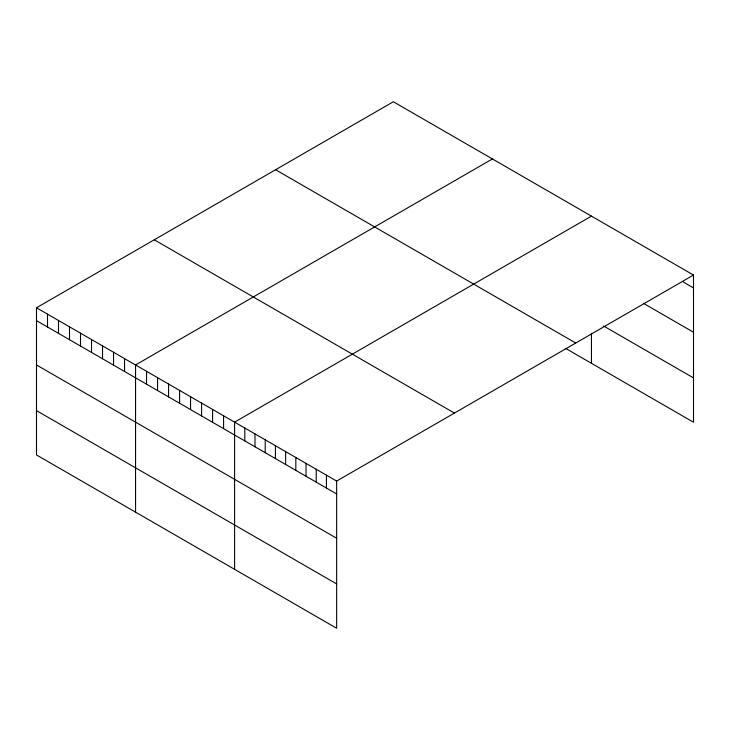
<?xml version="1.0" encoding="UTF-8"?>
<svg xmlns="http://www.w3.org/2000/svg" width="730" height="730" viewBox="0 0 730 730"><rect width="100%" height="100%" fill="white"/><g stroke="black" fill="none" stroke-linecap="round" stroke-linejoin="round"><path stroke-width="1.09" d="M693.5 275.046L336.649 481.07L336.649 628.247L36.5 454.954L36.5 307.777L393.351 101.753L693.5 275.046L693.5 422.223L565.768 348.475M492.403 158.939L135.552 364.963L135.552 512.141M591.446 216.126L234.595 422.15L234.595 569.327M683.298 282.017L693.5 287.912M643.404 303.306L693.5 332.232M603.509 325.945L693.5 377.903M275.593 169.743L575.742 343.027M154.258 239.787L454.407 413.08M36.5 307.777L336.649 481.07M36.5 320.643L336.649 493.936M36.5 364.963L336.649 538.256M36.5 410.634L336.649 583.927M591.446 333.382L591.446 363.303M326.447 475.175L326.447 488.042M316.236 469.28L316.236 482.147M306.034 463.395L306.034 476.261M295.832 457.5L295.832 470.366M285.622 451.605L285.622 464.472M275.42 445.72L275.42 458.586M265.218 439.825L265.218 452.691M255.007 433.93L255.007 446.796M244.805 428.045L244.805 440.911M223.59 415.799L223.59 428.665M212.585 409.439L212.585 422.305M201.58 403.088L201.58 415.954M190.576 396.737L190.576 409.603M179.571 390.377L179.571 403.243M168.566 384.026L168.566 396.892M157.561 377.675L157.561 390.541M146.557 371.315L146.557 384.181M124.547 358.613L124.547 371.479M113.542 352.252L113.542 365.119M102.528 345.901L102.528 358.768M91.524 339.55L91.524 352.417M80.519 333.19L80.519 346.057M69.514 326.839L69.514 339.705M58.51 320.488L58.51 333.354M47.505 314.128L47.505 326.994"/></g></svg>
